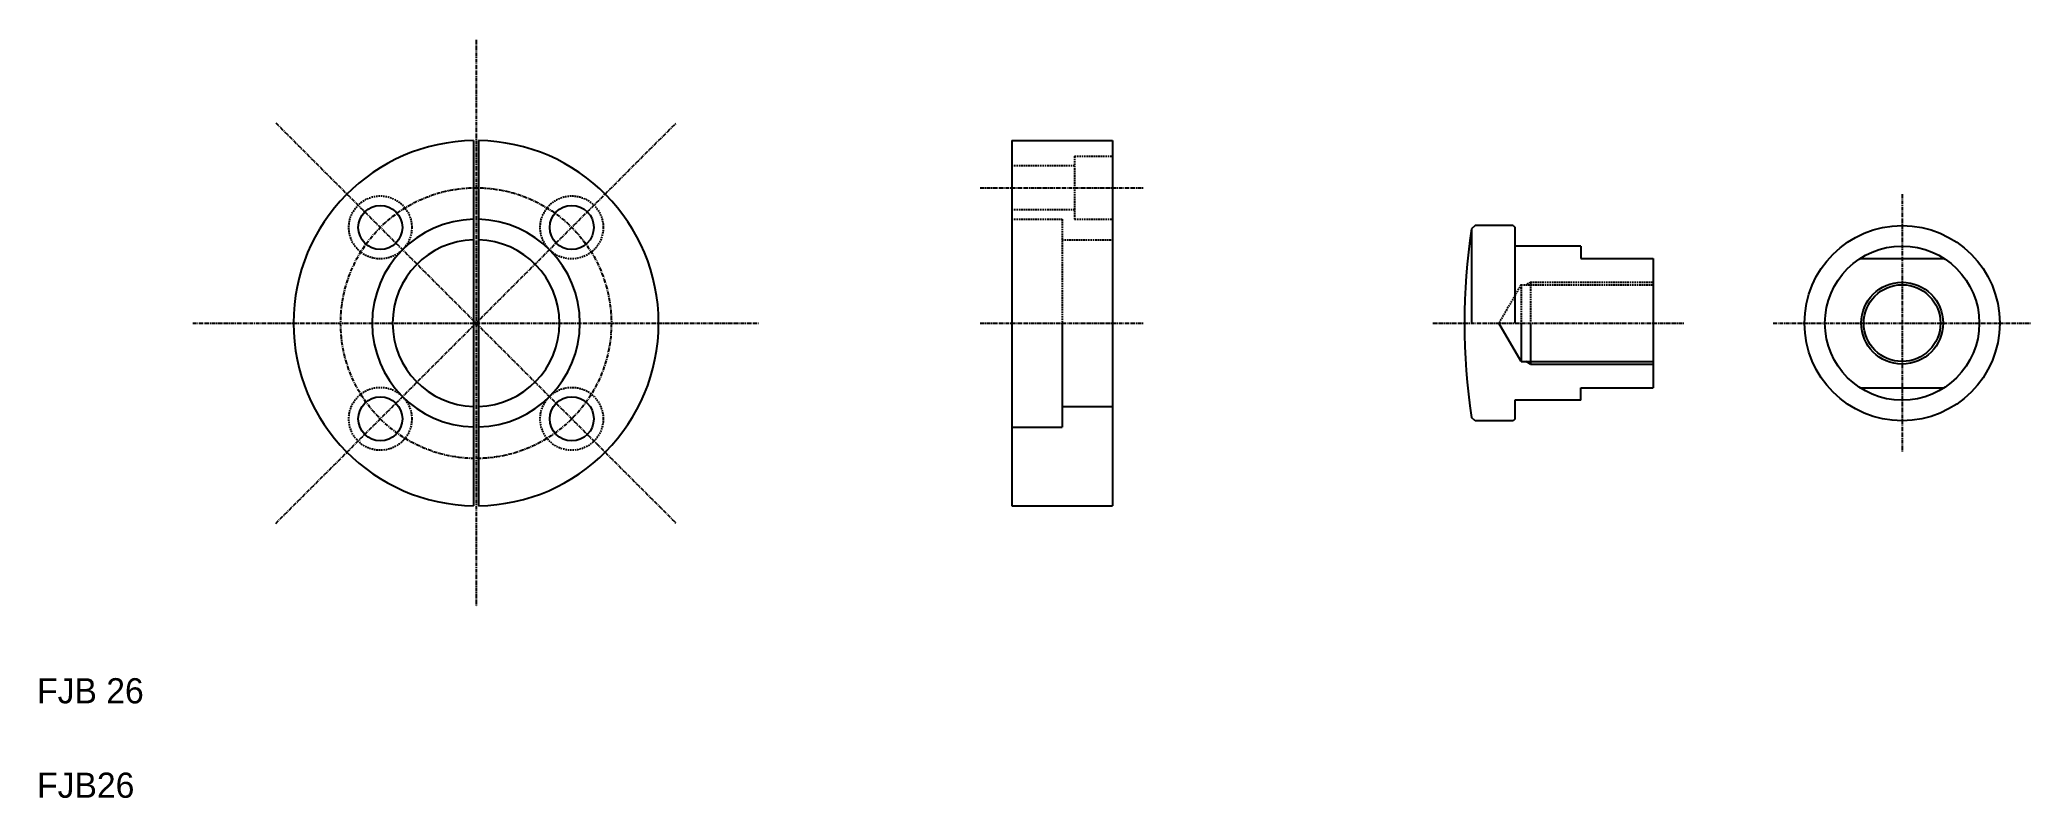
# Model space of a CAD drawing. Extents: x -422 to 210, y 157 to 398.
import ezdxf

# ---------------------------------------------------------------- set-up
doc = ezdxf.new("R2010")
doc.units = 0
doc.linetypes.add('CENTER', pattern=[2, 1.25, -0.25, 0.25, -0.25])
doc.linetypes.add('DASHED', pattern=[0.75, 0.5, -0.25])
doc.layers.get('0').update_dxf_attribs({"linetype": 'CONTINUOUS'})
doc.layers.add('CENTER', color=1, linetype='CENTER')

msp = doc.modelspace()

# ---------------------------------------------------------------- linework, layer by layer
at = {"color": 7, "linetype": 'CONTINUOUS'}
for p, q in [((-284.68, 365.73), (-284.68, 249.74)), ((-283.18, 365.73), (-283.18, 249.74)), ((-113.76, 365.73), (-81.76, 365.73)), ((-113.76, 365.73), (-113.76, 249.73)), ((-81.76, 365.73), (-81.76, 249.73)), ((33.48, 338.73), (32.33, 337.73)), ((32.33, 337.73), (32.33, 307.73)), ((45.56, 338.73), (33.48, 338.73)), ((45.56, 338.73), (46.06, 338.23)), ((46.06, 338.23), (46.06, 307.73)), ((67.06, 332.23), (46.26, 332.23)), ((67.06, 332.23), (67.06, 328.23)), ((67.06, 328.23), (90.06, 328.23)), ((90.06, 328.23), (90.06, 287.23)), ((155.69, 328.23), (182.52, 328.23)), ((-97.76, 307.73), (-97.76, 274.73)), ((48.06, 295.55), (41.03, 307.73)), ((48.06, 307.73), (48.06, 295.55)), ((51.06, 307.73), (51.06, 294.73)), ((48.06, 295.55), (90.06, 295.55)), ((67.06, 287.23), (90.06, 287.23)), ((67.06, 283.23), (67.06, 287.23)), ((155.69, 287.23), (182.52, 287.23)), ((-97.76, 281.23), (-81.76, 281.23)), ((67.06, 283.23), (46.06, 283.23)), ((46.06, 283.23), (46.06, 277.23)), ((-113.76, 274.73), (-97.76, 274.73)), ((33.48, 276.73), (32.33, 277.73)), ((45.56, 276.73), (33.48, 276.73)), ((45.56, 276.73), (33.48, 276.73)), ((46.06, 277.23), (45.56, 276.73)), ((-113.76, 249.73), (-81.76, 249.73))]:
    msp.add_line(p, q, dxfattribs=at)
at = {"color": 3, "linetype": 'DASHED'}
for p, q in [((-93.76, 360.73), (-81.76, 360.73)), ((-93.76, 360.73), (-93.76, 340.73)), ((-93.76, 357.73), (-113.76, 357.73)), ((-93.76, 343.73), (-113.76, 343.73)), ((-113.76, 340.73), (-97.76, 340.73)), ((-97.76, 340.73), (-97.76, 307.73)), ((-93.76, 340.73), (-81.76, 340.73)), ((-97.76, 334.23), (-81.76, 334.23)), ((48.06, 319.92), (41.03, 307.73)), ((48.06, 319.92), (90.06, 319.92)), ((48.06, 319.92), (48.06, 307.73)), ((51.06, 320.73), (49.66, 319.92)), ((51.06, 320.73), (90.06, 320.73)), ((51.06, 320.73), (51.06, 307.73))]:
    msp.add_line(p, q, dxfattribs=at)
at = {"color": 3, "linetype": 'CONTINUOUS'}
for q in [(49.66, 295.55), (90.06, 294.73)]:
    msp.add_line((51.06, 294.73), q, dxfattribs=at)
at = {"color": 3, "linetype": 'DASHED'}
for centre in [(-314.33, 338.14), (-253.52, 338.14), (-314.33, 277.33), (-253.52, 277.33)]:
    msp.add_circle(centre, 10, dxfattribs=at)
at = {"color": 7, "linetype": 'CONTINUOUS'}
for centre, radius in [((-314.33, 338.14), 7), ((-253.52, 338.14), 7), ((169.11, 307.73), 31), ((169.11, 307.73), 24.5), ((169.11, 307.73), 12.19), ((-314.33, 277.33), 7), ((-253.52, 277.33), 7)]:
    msp.add_circle(centre, radius, dxfattribs=at)
at = {"color": 3, "linetype": 'CONTINUOUS'}
msp.add_circle((169.11, 307.73), 13, dxfattribs=at)
at = {"color": 7, "linetype": 'CONTINUOUS'}
for centre, radius, start, end in [((-283.93, 307.73), 58, 90.74091, 269.25909), ((-283.93, 307.73), 58, 270.74091, 89.25909), ((-283.93, 307.73), 33, 91.30229, 268.69771), ((-283.93, 307.73), 33, 271.30229, 88.69771), ((230.06, 307.73), 200, 171.37307, 188.62693), ((-283.93, 307.73), 26.5, 91.6218, 268.3782), ((-283.93, 307.73), 26.5, 271.6218, 88.3782), ((46.26, 332.43), 0.2, 180, 270)]:
    msp.add_arc(centre, radius, start, end, dxfattribs=at)
at = {"layer": 'CENTER', "color": 1, "linetype": 'CENTER'}
for p, q in [((-283.93, 397.73), (-283.93, 217.73)), ((-347.57, 371.37), (-220.29, 244.1)), ((-347.57, 244.1), (-220.29, 371.37)), ((-123.76, 350.73), (-71.76, 350.73)), ((169.11, 348.73), (169.11, 266.73)), ((-373.93, 307.73), (-193.93, 307.73)), ((-123.76, 307.73), (-71.76, 307.73)), ((20.06, 307.73), (100.06, 307.73)), ((128.11, 307.73), (210.11, 307.73))]:
    msp.add_line(p, q, dxfattribs=at)
msp.add_circle((-283.93, 307.73), 43, dxfattribs=at)

# ---------------------------------------------------------------- texts
at = {"color": 7, "linetype": 'CONTINUOUS'}
for s, p in [('FJB 26', (-423.38, 186.94)), ('FJB26', (-423.38, 156.94))]:
    msp.add_text(s, height=8, dxfattribs=at).set_placement(p)

doc.saveas('drawing.dxf')
